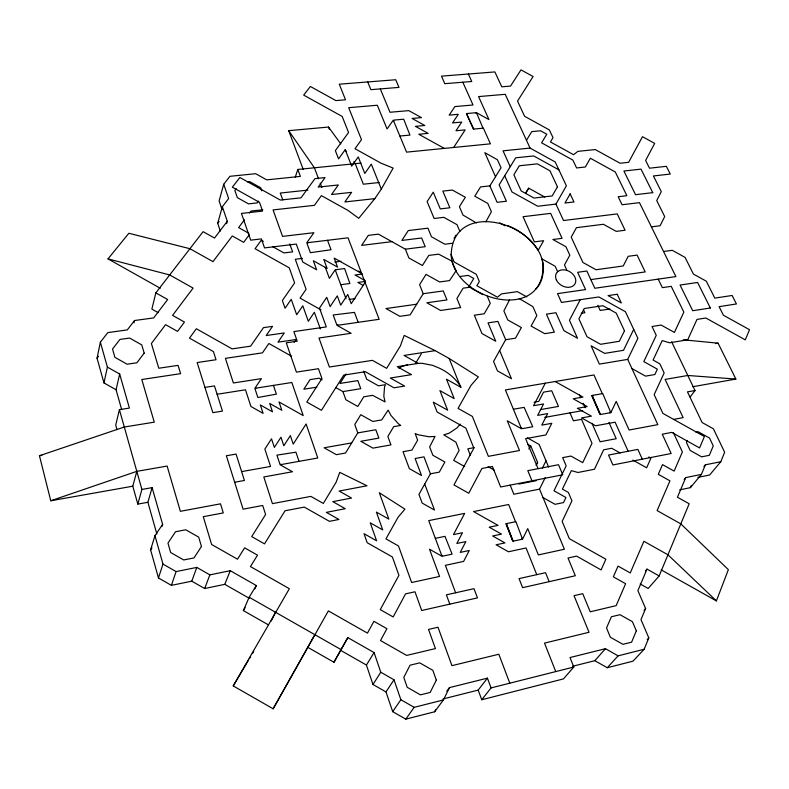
<?xml version="1.0" encoding="UTF-8"?>
<svg xmlns="http://www.w3.org/2000/svg" width="789" height="789" viewBox="0 0 789 789"><rect width="100%" height="100%" fill="white"/><g stroke="black" fill="none" stroke-linecap="round" stroke-linejoin="round"><path stroke-width="1.18" d="M121.654 409.53L116.062 389.766L103.951 382.912L97.047 358.186L100.361 342.16L107.837 332.593L127.276 329.92L134.534 320.521L153.648 317.928L167.662 299.534L155.847 292.887L203.089 231.66L214.509 238.051L227.291 221.265L222.34 206.708L228.632 198.552L223.721 184.261L229.944 176.302L255.675 173.708L266.702 179.853L300.392 176.391L297.808 169.467L360.977 163.096M103.951 382.912L107.403 367.102L100.361 342.16M116.062 389.766L119.672 374.045L107.403 367.102M133.992 322.819L134.534 320.521M119.672 374.045L129.396 408.081L119.405 409.649L115.736 425.074L117.019 429.67M155.847 292.887L151.873 309.101L158.234 312.681M137.819 504.112L141.912 489.456L152.119 487.632L147.888 502.277L137.819 504.112L132.808 486.192L136.813 471.349L167.12 466.072L180.365 511.311L220.516 503.826L223.297 512.919L203.286 516.696L211.61 544.479L237.489 559.204L244.639 547.842L257.52 555.16L250.438 566.571L289.366 588.712L233.228 685.927L273.152 708.788L328.372 610.893L367.467 633.133L373.907 621.308L386.886 628.685L380.525 640.56L406.651 655.422L435.429 648.588L428.526 629.425L437.984 627.235L451.939 665.66L498.835 654.239L509.802 683.185M223.721 184.261L219.105 200.929L222.074 209.667M220.318 231.029L217.705 223.248L222.34 206.708M226.621 223.612L227.291 221.265M249.383 598.358L224.786 584.343L204.667 588.525L191.786 581.177L171.391 585.359L158.461 577.982L150.6 549.864L154.96 535.682L162.623 524.379L152.119 487.632M161.932 526.569L162.623 524.379M158.461 577.982L162.978 564.096L154.96 535.682M295.264 177.16L297.808 169.467M171.391 585.359L176.105 571.581L196.786 567.409L209.864 574.865L230.26 570.694L256.317 585.527L254.857 588.89M191.786 581.177L196.786 567.409M204.667 588.525L209.864 574.865M661.202 569.875L716.392 600.902L728.365 569.648L680.818 523.876L657.119 510.591L669.95 480.836L658.282 474.307L662.533 464.622L674.131 471.112L682.386 451.959L673.362 432.599M224.786 584.343L230.26 570.694M572.607 666.281L594.817 660.689L607.264 667.731L633.015 661.162L644.149 649.268L648.805 637.887L640.984 619.631L645.599 608.536L637.887 590.645L647 569.116L659.15 575.95L689.172 503.786L677.445 497.218L685.749 477.601L701.401 474.406L705.386 464.81L720.801 461.703L724.657 452.255L713.404 428.802L702.092 422.5L687.475 391.867L695.02 390.516L671.636 341.795M679.664 489.88L690.395 487.651L691.282 485.541M687.347 440.449L686.45 442.53L690.158 450.43L701.628 456.841L709.341 455.302L713.256 445.893L709.518 438.053L698.157 431.721L695.957 432.135M268.171 624.73L243.357 610.587L249.156 597.243L256.317 585.527M271.268 620.953L275.4 612.205M609.818 412.805L610.38 411.621L610.834 412.627L600.113 414.56L592.075 395.476M599.689 413.574L591.661 395.545L602.757 393.603L610.834 412.627L616.199 401.404L629.119 430.015L657.839 424.64L627.699 359.399L637.887 338.303L625.421 311.714L598.851 296.96L561.472 302.443L557.527 293.626L585.576 289.593L577.647 272.294L586.858 271.012L594.827 288.261L675.907 276.584L639.484 202.655L622.077 204.755L618.181 196.737L626.89 195.702L615.282 171.982L590.34 158.234L585.379 166.992L576.601 167.949L572.863 160.088L541.599 142.839L546.787 134.209L540.573 130.787L531.747 131.635L526.46 140.264M633.705 329.388L623.497 350.316L604.699 353.383L591.099 345.809L599.364 364.104L627.699 359.399M521.618 539.38L522.17 538.256L522.535 539.183L512.84 541.244L506.252 523.669M593.091 395.299L592.519 396.472L600.518 414.491M443.398 699.951L414.166 707.329L400.861 699.735L393.997 679.773L380.781 672.238L374.085 652.572L347.841 637.63L340.582 650.323L366.421 665.048L372.97 684.497L385.979 691.914L392.695 711.648L405.802 719.134L434.65 711.767L443.398 699.951L449.474 687.614L487.444 678.136L491.083 687.909L481.744 699.754L478.183 690.099L487.444 678.136M434.65 711.767L435.656 709.735M512.495 540.327L505.887 523.748L515.917 521.667L522.535 539.183L527.742 528.61L538.364 554.914L564.372 549.243L539.528 489.121L545.288 477.523M542.339 468.163L546.008 460.835M536.116 465.421L537.615 462.443L530.77 446.012L527.565 444.217M507.179 523.482L506.617 524.586L513.215 541.165M545.307 383.188L533.561 405.704L543.562 403.958L537.654 415.379L547.665 413.604L541.777 425.123L551.807 423.308L545.919 434.926L525.632 438.654L538.098 468.666M580.26 299.682L569.441 320.235L577.518 338.244L563.938 330.69L555.959 312.73L546.412 314.15L554.361 332.169L544.726 333.658L531.096 326.064L536.826 315.59L532.91 306.635L519.152 298.528M308.035 647.473L333.984 662.267L340.582 650.323M333.984 662.267L347.841 637.63M430.419 473.804L439.295 472.128L444.888 462.019L432.845 455.243L429.65 446.88L435.025 436.435L428.92 436.761L417.953 434.729L415.152 433.526L417.647 440.134L411.947 450.085L403.021 451.702L409.343 468.646L421.494 475.491L415.113 458.508L423.999 456.87L430.419 473.804L418.949 494.407L422.184 503.096L434.483 510.039L424.709 484.051M487.257 296.191L490.265 303.311L484.239 313.766L474.337 315.225L481.951 333.54L495.758 341.252L488.046 322.869L497.908 321.399L505.66 339.714L493.549 361.47L497.474 370.899L511.459 378.72L499.644 350.523M602.342 393.681L593.969 374.962L505.384 389.944L521.529 428.782L507.258 420.793L519.497 450.509L488.371 456.338L472.374 416.414L458.064 408.386L470.934 385.456L478.351 376.895L449.168 358.482L435.143 350.641L404.195 335.394L400.378 345.957L386.659 368.345L372.418 360.356L329.378 367.023L318.973 338.008L351.125 333.293L337.002 325.374L379.144 319.308L348.038 237.824L306.763 242.805L313.894 232.696L282.561 236.394L273.073 209.913L314.436 205.327L321.389 195.623L348.176 210.535L358.739 218.326L374.814 198.641L381.314 189.123L393.139 168.087L381.048 163.185L355.001 148.727L361.5 139.673L348.679 107.689L377.31 105.243L387.074 128.952L393.277 120.145L406.572 152.139L490.423 143.835L483.401 128.163L473.351 129.11L466.812 114.385L467.404 113.488M273.152 708.788L314.841 634.672M504.713 175.74L511.992 191.983L537.743 206.245L555.939 204.085L566.384 185.819L555.2 161.962L530.07 148.085L503.057 150.827L510.236 166.726M468.794 286.851L473.785 278.458L468.252 275.381L460.204 276.466M233.228 685.927L248.111 660.847M249.354 658.756L250.596 656.665M252.45 653.539L253.693 651.448M525.622 193.404L528.719 188.186L544.706 197.033M415.813 362.97L421.296 353.817M456.367 270.341L449.533 280.608L439.611 281.959L426.021 274.385L419.6 284.681L423.21 293.705L410.142 314.85L399.865 316.33L385.969 308.558L416.71 304.209M357.782 432.895L354.774 424.541L360.79 414.708L372.783 421.454L381.718 419.916L388.129 410.083L390.94 415.399L398.258 423.654L400.733 425.429L393.681 426.652L387.853 436.534L390.949 444.907L372.931 448.132L360.81 441.298L378.888 438.112L375.82 429.758L357.782 432.895L345.562 453.024L336.351 454.671L324.121 447.777L351.707 442.905M495.522 176.736L501.035 167.702L497.366 159.713L484.821 152.672L495.522 176.736L489.861 185.888L480.55 186.914L474.771 196.195L487.76 203.404L491.399 211.718L485.866 221.778M243.357 610.587L245.132 607.678M366.421 665.048L374.085 652.572M454.069 238.268L456.012 235.132M345.996 373.966L339.99 383.454L357.812 380.604L360.77 388.681L342.909 391.581L335.966 387.675M372.97 684.497L380.781 672.238M528.847 449L530.77 446.012M525.454 193.206L528.719 188.186M365.1 282.511L351.223 303.686L347.771 294.455L340.7 305.146L337.278 295.885L330.127 306.605L326.725 297.315L319.486 308.085L326.311 326.912L293.863 331.587L297.236 341.193L286.259 342.811L296.417 372.122L318.45 368.71L321.942 378.552L306.783 402.045L321.448 410.3L343.767 375.11L365.337 371.708L394.007 387.803L404.629 386.068L390.318 378.039L411.454 374.647L397.232 366.678L418.18 363.374L404.047 355.454L435.143 350.641M453.636 147.484L465.175 129.889L455.993 130.757L461.733 122.068L452.57 122.916L458.31 114.306L449.158 115.125L454.898 106.584L473.025 104.996L462.818 82.224M385.979 691.914L393.997 679.773M536.313 464.415L537.615 462.443M294.149 342.308L296.023 339.526L277.984 342.17L284.277 332.938L266.179 335.542L272.54 326.35L263.487 327.632L250.586 346.174L232.104 348.876L196.362 328.757L189.488 338.126L213.434 351.608L216.038 359.745L197.151 362.546L212.852 412.667L222.449 411.108L214.47 385.91L204.933 387.389M150.6 549.864L151.981 547.832M255.833 388.168L255.133 389.194L257.875 397.498L276.387 394.165L273.428 385.397M335.493 270.558L336.104 269.66L344.635 268.556L349.872 283.498L340.769 284.711M392.695 711.648L400.861 699.735M307.858 242.677L307.099 243.742L310.383 252.687L331.045 249.748L327.514 240.3M393.622 120.983L394.273 120.056L403.702 119.208L409.955 135.097L399.885 136.043M405.802 719.134L414.166 707.329M446.771 691.282L449.474 687.614M249.235 234.856L243.673 242.341L232.301 235.97L212.991 261.632L189.932 248.713L128.863 233.268L108.004 258.871L160.246 288.241M244.462 219.815L238.613 227.587L248.9 233.347M249.571 213.01L251.04 211.067L262.796 209.766M258.506 201.136L257.165 202.931L248.515 203.868L237.341 197.625L234.856 190.484L236.227 188.709M690.099 396.985L695.02 390.516M217.705 223.248L219.086 221.443M97.047 358.186L98.526 356.283M535.484 289.346C543.729 281.634 544.489 268.418 541.974 258.92L555.17 266.248L557.636 271.702M684.191 479.505L685.749 477.601M703.926 466.585L705.386 464.81M690.395 487.651L701.401 474.406M720.801 461.703L709.646 474.988L697.91 477.394M645.451 570.92L647 569.116M644.149 649.268L618.103 655.846L605.469 648.696L569.993 657.543L573.8 667.03L563.464 678.905L481.744 699.754M659.15 575.95L648.163 588.486L640.175 583.988M594.817 660.689L605.469 648.696M644.031 610.291L645.599 608.536M607.264 667.731L618.103 655.846M647.207 639.603L648.805 637.887M398.948 368.325L401.966 366.431L407.43 364.843M108.004 258.871L169.694 274.947L193.098 288.093L172.574 315.373L184.458 322.06L177.535 331.39L165.582 324.654L151.389 343.521L158.796 368.236L178.067 365.376L180.612 373.661L141.793 379.509L154.269 422.164L124.297 427.017L39.45 455.736L50.762 500.768L136.813 471.349M443.023 698.955L478.183 690.099M491.083 687.909L573.8 667.03M435.331 538.354L444.996 536.352L452.097 554.144L442.974 556.077L441.662 555.338M539.528 489.121L513.846 494.23L510.207 485.215M519.014 484.071L536.066 480.718M673.609 419.403L683.136 417.628L665.117 379.42L687.801 375.475L735.881 379.065L718.079 343.176L683.274 339.812M474.278 447.629L467.808 448.823L470.441 455.49M234.658 482.237L244.422 480.462L236.069 454.079L226.364 455.766L243.111 509.181L262.707 505.473L265.597 514.507L251.701 536.599L264.512 543.877L285.046 510.779L304.288 507.1L329.417 521.332L338.905 519.468L326.36 512.367L345.257 508.698L332.78 501.646L351.539 498.056L339.132 491.044L367.003 485.777L339.743 472.364L336.094 482.296L323.332 503.451L310.836 496.389L272.432 503.638L263.802 476.95L292.492 471.753L280.085 464.741L317.78 457.995L306.093 423.959L293.232 444.128L290.352 435.597L283.823 445.765L280.963 437.205L274.365 447.412L271.524 438.822L264.867 449.069L270.548 466.447L241.621 471.615M544.745 417.391L582.667 410.615M540.357 409.629L558.454 406.434L551.698 390.752L543.572 392.143L538.759 401.414L534.045 402.232M50.762 500.768L132.808 486.192M692.92 386.699L735.881 379.065M513.402 409.244L524.152 407.361L532.743 426.75L522.594 428.595L521.095 427.746M39.45 455.736L41.866 455.332M715.662 343.58L718.079 343.176M316.823 387.152L303.814 389.233L310.067 379.627L319.111 378.197L322.09 379.874M217.113 394.263L245.478 389.796L250.941 406.493L263.112 413.357L260.34 404.964L272.491 411.819L269.7 403.445L281.821 410.28L279.01 401.936L303.213 415.576L291.831 382.497L254.847 388.326L261.415 378.631L233.386 382.981L225.417 358.354L262.461 352.851L268.891 343.501L291.565 356.243M505.66 339.714L515.503 338.185L521.371 327.543L507.721 319.93L503.865 310.896L509.497 299.919M581.286 313.302L584.856 312.76L583.436 309.653M609.867 308.992L600.182 310.452L597.815 305.294M590.833 279.612L645.205 271.929L637.088 255.103L628.182 256.317L623.241 265.972L596.03 269.749L582.913 262.471L571.216 237.154L576.443 227.666L603.398 224.283L616.229 231.374L625.095 230.24L617.215 213.908L563.533 220.525L555.939 204.085M423.21 293.705L443.27 290.924L446.949 299.938L426.849 302.779L440.607 310.462L460.638 307.582L456.91 298.528L463.094 288.172L470.915 287.088M349.073 299.445L355.001 298.627M663.549 251.504L672.277 250.32L685.079 257.401L693.403 274.069L706.303 281.2L714.804 298.114L732.123 295.481L736.433 303.962L719.095 306.655L723.405 315.235L749.55 329.723L745.27 339.852L705.849 318.006L696.993 319.407L687.712 339.822L669.614 342.781L662.208 340.592L653.085 360.06L659.841 363.818L664.151 372.941L654.17 394.648L662.898 413.406L704.39 436.544L699.577 447.935L671.735 432.402L662.257 434.206L671.173 453.507L612.905 464.948L608.536 455.056L637.867 449.395L642.285 459.178M365.139 281.466L357.861 282.442L363.019 285.322M391.886 241.661L361.618 245.389L368.345 235.369L378.414 234.155L405.368 249.176L408.889 257.964L422.431 265.508L428.772 255.419L438.635 254.157L452.718 261.544M362.299 274.039L355.04 274.986L365.317 280.736M334.871 262.056L340.956 261.287M651.408 226.867L660.087 225.753L664.703 216.58L656.714 200.574L661.29 191.638L653.41 175.967L670.285 174.053L666.36 166.321L649.505 168.195L645.619 160.463L654.683 143.401L642.493 136.694L628.626 162.307L620.065 163.234L595.251 149.565L577.893 151.36L573.544 154.693L550.436 141.951L553.01 137.641L549.371 129.938L524.596 116.279L517.525 101.091L533.108 76.533L520.996 69.866L510.542 86.08L501.765 86.81L494.881 71.927L441.475 76.138L444.809 83.683L471.763 81.494L468.38 74.018M405.368 249.176L425.212 246.681L421.661 237.992L401.867 240.438L408.288 230.556L427.934 228.179L431.484 236.789L444.828 244.215L452.57 243.239M302.345 258.407L295.293 259.285L306.102 289.326L300.057 298.124L321.044 309.88M374.814 198.641L344.872 201.954L351.598 192.348L331.518 194.528L338.323 184.961L318.174 187.101L325.048 177.584L314.969 178.63L300.994 197.832L280.351 200.071L239.866 177.495L232.351 187.19L259.492 202.339L262.589 211.077L241.444 213.424L250.705 240.162L261.386 238.899L264.542 247.904L296.289 244.067L302.808 262.066L316.645 269.799L313.332 260.745L327.129 268.447L323.786 259.423L337.544 267.116L334.181 258.121L361.648 273.458M307.878 190.11L280.282 193.049L282.778 199.913M379.154 182.515L363.334 184.202L355.237 163.678L353.788 161.696M247.47 181.825L249.62 181.608L260.695 187.782L261.78 190.82M303.223 169.408L288.695 130.658L328.52 127.059L340.789 143.884M416.01 363.492L421.967 363.275L432.589 365.346L435.311 366.51A42.32 34.479 27.6 0 1 461.092 387.31M507.386 225.615C520.03 230.112 531.017 239.59 538.147 250.369L543.631 240.684L534.34 241.878L523.068 216.709L550.633 213.375L562.074 238.327L552.882 239.501L565.93 246.74L569.816 255.202L564.47 264.976L566.946 270.42M475.511 112.758L476.822 113.488L476.457 112.669L466.447 113.577L473.735 129.071M558.908 169.862L533.699 155.946L515.71 157.81L499.131 184.863L506.41 201.244L497.109 202.319L489.861 185.888M444.325 148.401L418.781 134.268L428.161 133.38L415.428 126.339L424.788 125.481L412.095 118.458L421.434 117.62L408.791 110.628L390.003 112.265L380.298 88.91M499.713 222.843L505.088 225.822M526.835 296.92L517.357 291.644L501.498 293.893L497.435 297.206L476.852 285.736L479.327 281.545L476.27 274.296L454.188 262.007L450.973 254.295M631.92 368.542L645.55 376.136L654.87 374.528L657.365 369.163L643.804 361.618L656.251 335.355L652.03 326.498L661.123 325.058L674.408 332.435L683.846 312.109L671.232 286.348L662.356 287.65L658.213 279.128M470.944 288.044L482.72 294.613M358.384 271.022L360.435 272.166M555.15 381.521L582.972 397.064L573.199 398.77L587.164 406.572L577.37 408.317L591.385 416.148L581.572 417.923L595.626 425.774L615.124 422.194L628.152 451.269M263.319 241.404L261.258 240.25L255.064 248.713L289.257 267.836L294.632 282.906L282.363 300.52L285.066 308.233L291.23 299.317L296.684 314.752L302.798 305.807L308.321 321.281L314.367 312.286L320.373 328.954M272.599 246.592L283.941 252.934L292.62 251.869L289.77 243.949M648.834 456.969L650.935 458.143L646.635 467.788L632.886 460.095M620.184 452.994L611.722 448.26L603.644 449.809L594.462 469.238L577.972 472.483L571.364 470.629L562.409 489.101L568.376 492.454L571.936 500.867L562.153 521.391L569.333 538.67L605.863 559.223L601.09 569.924L576.601 556.127L568.001 558.03L575.329 575.743L522.624 587.667L519.054 578.613L545.554 572.696L549.174 581.661M338.126 325.216L336.637 324.387L333.185 314.979L354.468 312.385L358.186 322.326M527.387 437.865L539.134 444.454L548.602 467.029M488.046 466.664L494.032 470.037M543.019 497.563L555.042 504.319L563.504 502.593L565.95 497.504L553.986 490.788L566.157 465.855L562.665 457.65L570.94 456.062L582.696 462.65L591.997 443.29L581.532 419.334L573.425 420.803L569.993 412.884M464.682 466.575L453.665 460.382L459.129 450.411L455.884 442.116L443.753 434.877L449.247 433.131L457.186 427.766L458.725 425.823A42.32 34.479 27.6 0 0 460.243 424.078M281.091 464.563L279.789 463.824L276.919 455.135L295.934 452.176L299.031 461.348M249.156 597.243L341.183 649.682M162.978 564.096L176.105 571.581M716.392 600.902L667.958 554.795L643.903 541.284L630.253 572.952L618.053 566.088L613.349 576.818L625.608 583.732L616.17 605.636L590.221 611.8L582.736 593.673L574.027 595.685L589.038 632.275L544.518 643.114L555.752 671.587M345.128 149.821L346.568 151.804M288.695 130.658L314.397 167.791L318.539 178.728M530.07 148.085L505.226 94.315L478.578 96.593L488.943 119.563L476.457 112.669L483.016 128.193M608.98 422.519L616.199 438.714L600.104 441.761L591.987 423.298M579.264 394.401L580.734 397.745M583.189 403.317L585.152 407.765M476.378 222.922L462.995 215.072L459.415 206.679L465.342 197.26L452.324 190.05L442.816 191.106L449.868 207.783L440.272 208.898L433.26 192.161L427.125 201.589L434.137 218.484L443.812 217.34L457.009 224.678L459.879 231.443M452.067 261.632L455.726 270.42M367.713 81.948L370.889 89.67L398.968 87.392L395.733 79.738L339.27 84.196L345.523 99.808L335.907 100.607L310.373 86.474L303.686 95.114L342.189 116.456L348.56 132.503L335.355 150.63L338.56 158.875L345.207 149.673L351.687 166.163L358.255 156.922L364.814 173.462L371.313 164.171L381.314 189.123M531.993 480.836L527.802 470.658L558.513 464.721L562.774 474.791L500.65 486.991L492.435 466.486L481.911 468.479L468.755 493.253L453.961 484.919L473.854 448.182L465.904 428.151L437.116 411.996L433.279 402.134L447.619 410.181L439.927 390.614L454.178 398.603L446.485 379.223L460.658 387.162L449.168 358.482M515.542 521.746L508.629 504.506L473.558 511.578L498.027 525.366L489.21 527.2L501.479 534.114L492.642 535.968L504.96 542.911L496.103 544.795L508.451 551.767L526.066 547.97L536.767 574.658M328.52 127.059L329.398 129.317M320.206 183.107L321.863 187.486M345.996 298.725L335.197 269.779L329.388 278.349L325.265 267.205M455.618 592.786L445.381 565.328L463.636 561.403L469.258 550.495L460.224 552.418L465.855 541.589L456.841 543.483L462.472 532.733L453.468 534.597L464.682 513.373L428.723 520.622L442.018 556.284L429.502 549.213L439.562 576.434L411.641 582.519L398.494 545.978L385.939 538.877L398.05 517.298L404.915 509.152L379.322 492.74L388.829 519.123L376.392 512.1L382.734 529.902L370.238 522.831L376.59 540.79L364.015 533.68L367.181 542.714L392.399 556.995L398.938 575.319L380.268 609.621L393.178 616.949L405.556 593.87L414.984 591.789L421.711 610.499L477.463 597.884L473.972 588.683L446.377 594.847L449.809 604.137M363.699 371.175L366.658 379.193L378.464 385.821L385.446 384.687L384.519 386.965L383.839 396.384L385.081 401.917L372.635 395.348L363.749 396.808L357.802 406.473L345.858 399.747L342.909 391.581M147.888 502.277L156.853 533.956M119.405 409.649L141.912 489.456M543.098 264.818C544.371 323.48 454.75 300.698 451.15 255.626C452.018 198.789 538.078 221.275 543.098 264.818M636.319 630.845L631.604 642.177L622.935 644.337L610.361 637.236L606.524 628.014L611.376 616.771L619.996 614.69L632.433 621.712L636.319 630.845M624.464 330.838L619.326 341.282L600.557 344.29L587.006 336.745L578.899 318.795L584.274 308.499L602.895 305.718L616.219 313.115L624.464 330.838M436.327 680.128L430.183 692.426L420.458 694.853L407.223 687.308L403.781 677.386L410.073 665.186L419.738 662.868L432.826 670.315L436.327 680.128M570.161 193.867L564.973 203.02L573.958 201.964L570.161 193.867M557.438 186.835L552.182 195.948L534.015 198.049L521.174 190.938L513.866 174.754L519.33 165.769L537.348 163.856L549.992 170.828L557.438 186.835M201.451 546.481L194.005 557.922L183.719 559.963L170.661 552.527L167.968 543.088L175.552 531.737L185.77 529.784L198.69 537.131L201.451 546.481M144.18 353.107L136.892 362.792L127.108 364.222L114.898 357.318L112.531 349.034L119.938 339.428L129.662 338.067L141.754 344.892L144.18 353.107M710.347 308.006L692.722 310.738L680.069 285.046L697.604 282.472L710.347 308.006M617.235 294.267L608.063 295.609L621.318 302.966L617.235 294.267M652.75 192.644L635.549 194.686L623.902 171.026L641.013 169.132L652.75 192.644M556.373 279.917A10.721 8.018 29.8 0 0 573.761 285.401A10.721 8.018 29.8 0 0 566.896 270.41A10.721 8.018 29.8 0 0 556.373 279.917"/></g></svg>
